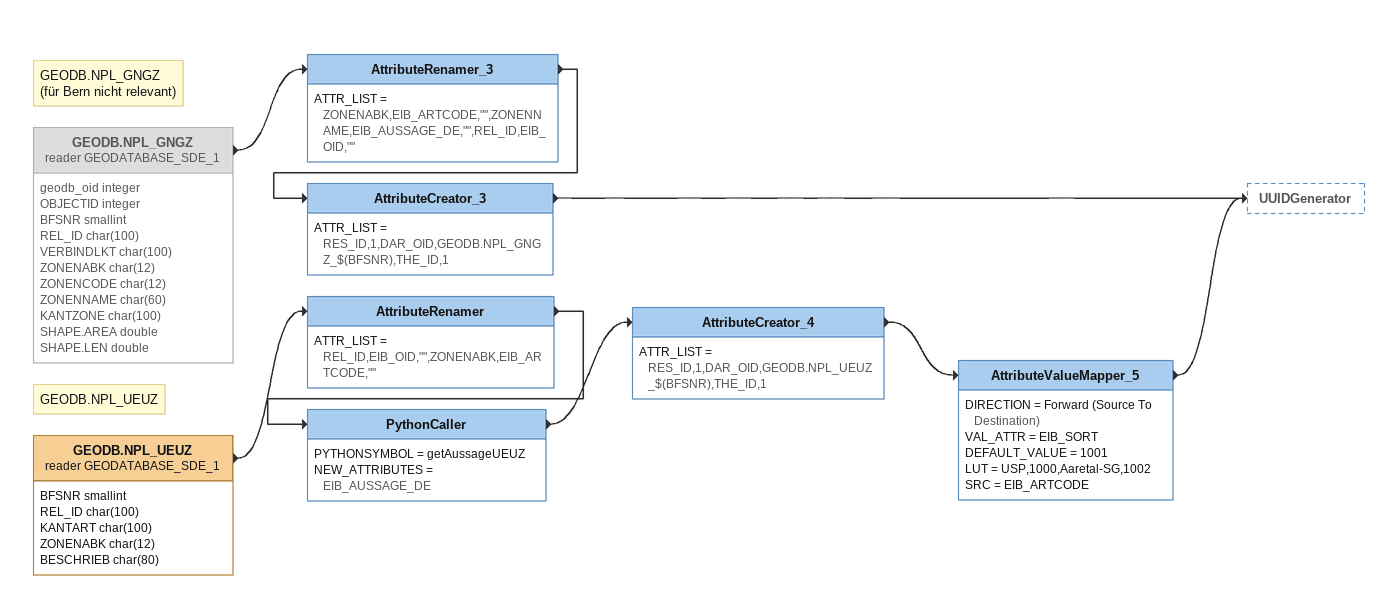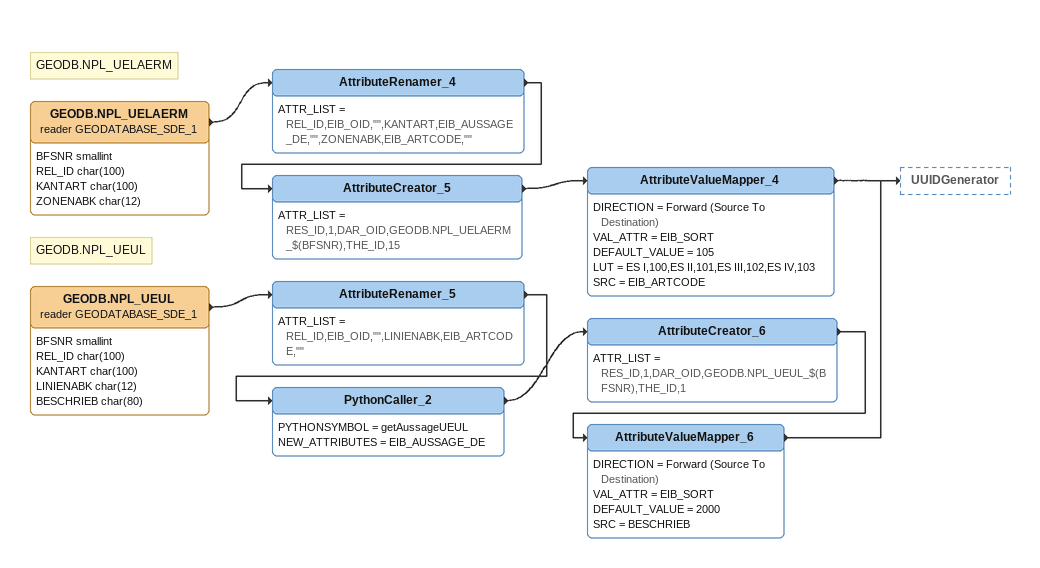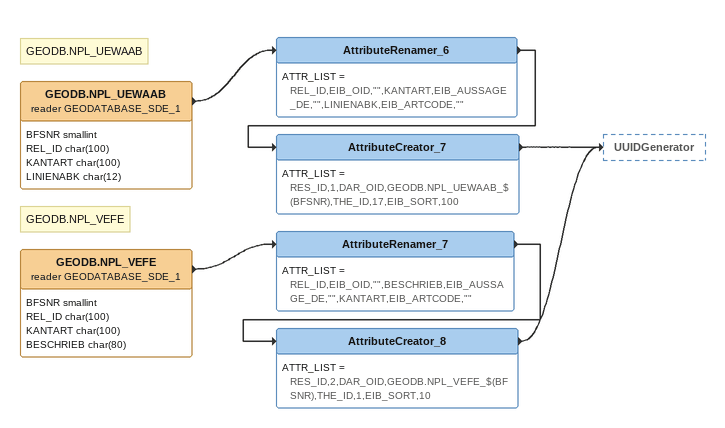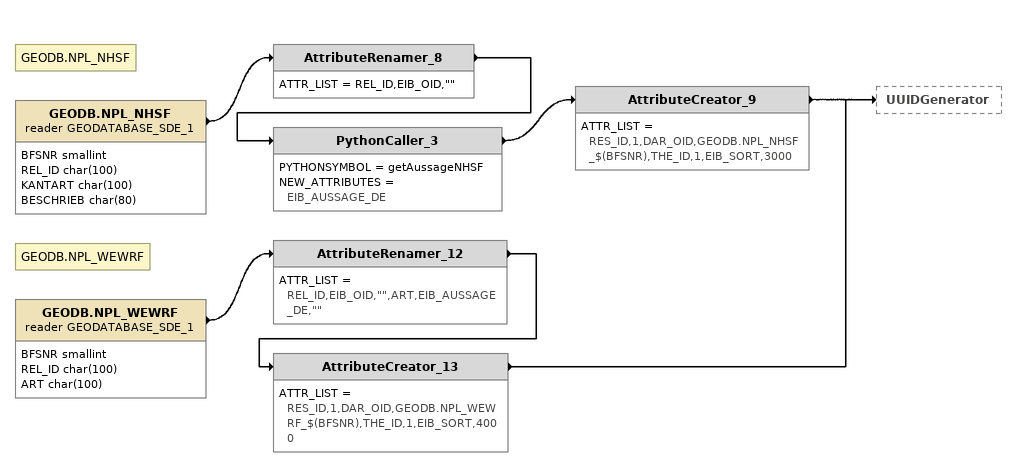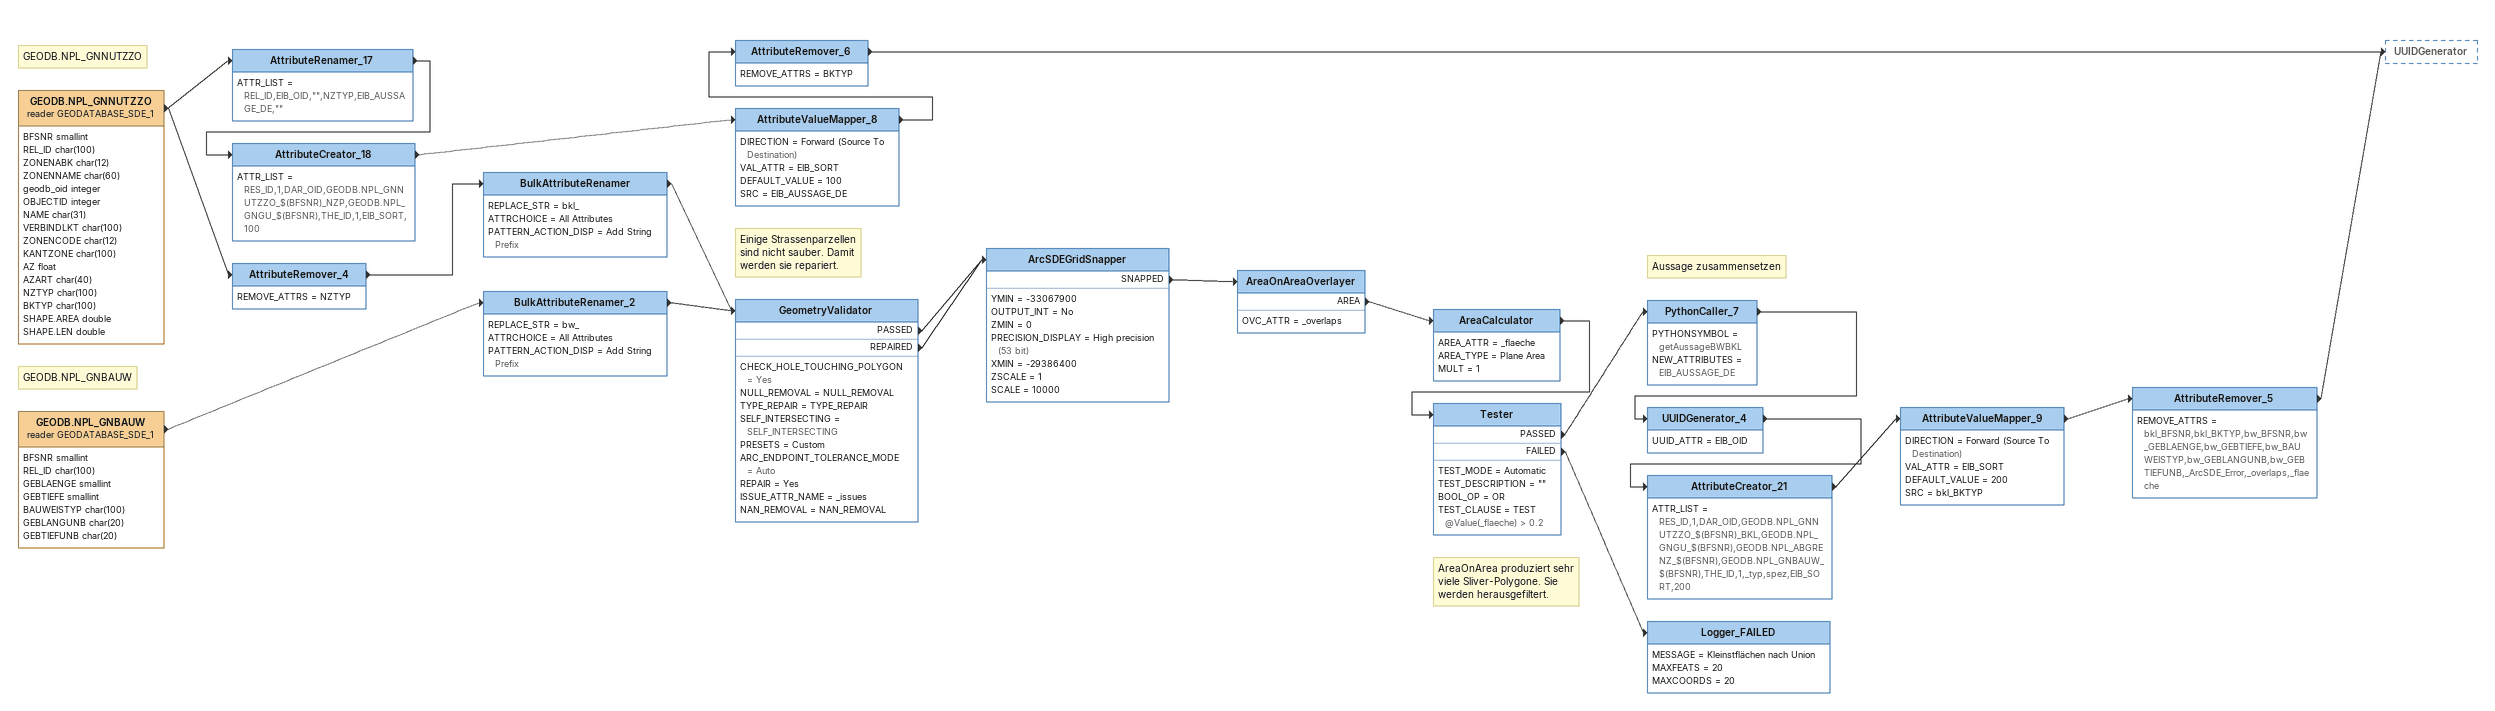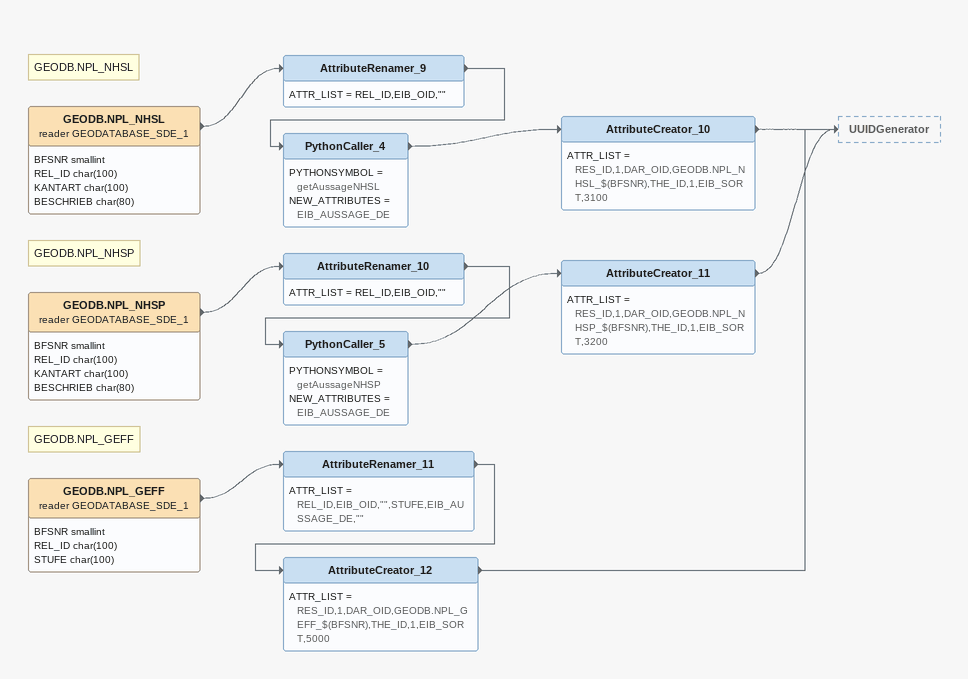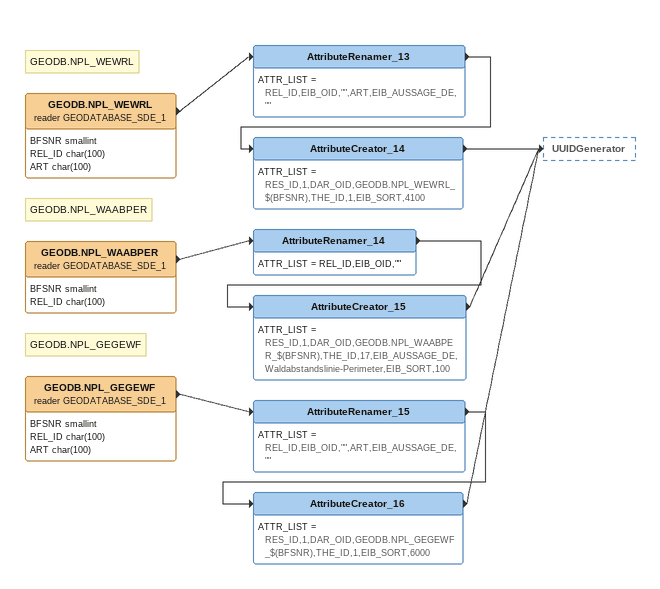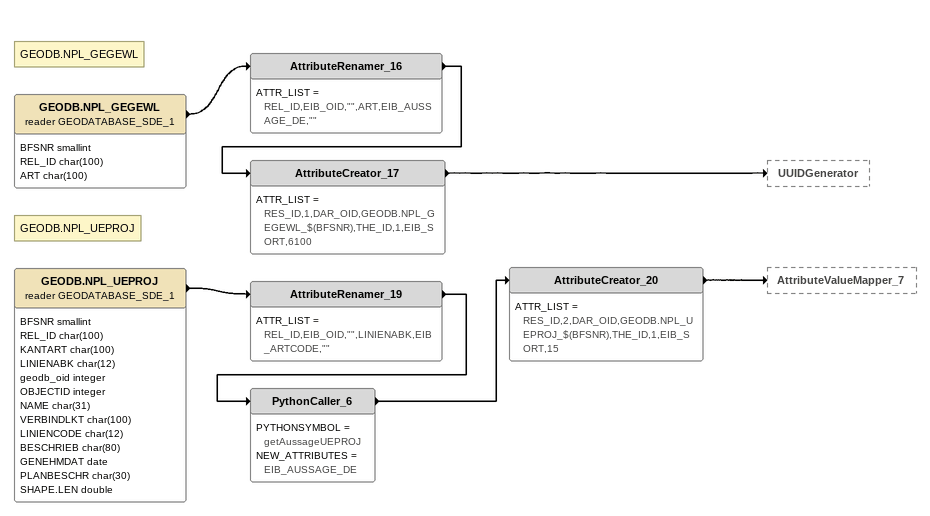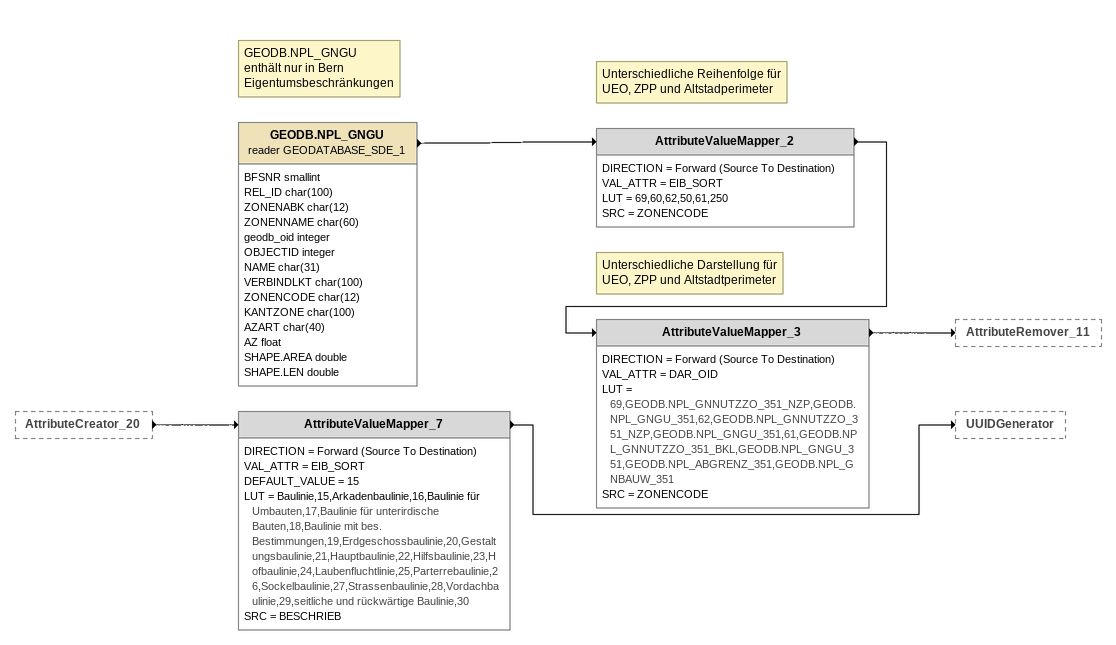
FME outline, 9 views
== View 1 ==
Note: GEODB.NPL_GNGZ / (für Bern nicht relevant)
GEODB.NPL_GNGZ (reader GEODATABASE_SDE_1) [off]
    attributes: geodb_oid integer, OBJECTID integer, BFSNR smallint, REL_ID char(100), VERBINDLKT char(100), ZONENABK char(12), ZONENCODE char(12), ZONENNAME char(60), KANTZONE char(100), SHAPE.AREA double, SHAPE.LEN double
    -> AttributeRenamer_3
AttributeRenamer_3
    ATTR_LIST = ZONENABK,EIB_ARTCODE,"",ZONENNAME,EIB_AUSSAGE_DE,"",REL_ID,EIB_OID,""
    -> AttributeCreator_3
AttributeCreator_3
    ATTR_LIST = RES_ID,1,DAR_OID,GEODB.NPL_GNGZ_$(BFSNR),THE_ID,1
    -> UUIDGenerator
Note: GEODB.NPL_UEUZ
GEODB.NPL_UEUZ (reader GEODATABASE_SDE_1)
    attributes: BFSNR smallint, REL_ID char(100), KANTART char(100), ZONENABK char(12), BESCHRIEB char(80)
    -> AttributeRenamer
AttributeRenamer
    ATTR_LIST = REL_ID,EIB_OID,"",ZONENABK,EIB_ARTCODE,""
    -> PythonCaller
PythonCaller
    PYTHONSYMBOL = getAussageUEUZ
    NEW_ATTRIBUTES = EIB_AUSSAGE_DE
    -> AttributeCreator_4
AttributeCreator_4
    ATTR_LIST = RES_ID,1,DAR_OID,GEODB.NPL_UEUZ_$(BFSNR),THE_ID,1
    -> AttributeValueMapper_5
AttributeValueMapper_5
    DIRECTION = Forward (Source To Destination)
    VAL_ATTR = EIB_SORT
    DEFAULT_VALUE = 1001
    LUT = USP,1000,Aaretal-SG,1002
    SRC = EIB_ARTCODE
    -> UUIDGenerator

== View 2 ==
Note: GEODB.NPL_UELAERM
GEODB.NPL_UELAERM (reader GEODATABASE_SDE_1)
    attributes: BFSNR smallint, REL_ID char(100), KANTART char(100), ZONENABK char(12)
    -> AttributeRenamer_4
AttributeRenamer_4
    ATTR_LIST = REL_ID,EIB_OID,"",KANTART,EIB_AUSSAGE_DE,"",ZONENABK,EIB_ARTCODE,""
    -> AttributeCreator_5
AttributeCreator_5
    ATTR_LIST = RES_ID,1,DAR_OID,GEODB.NPL_UELAERM_$(BFSNR),THE_ID,15
    -> AttributeValueMapper_4
AttributeValueMapper_4
    DIRECTION = Forward (Source To Destination)
    VAL_ATTR = EIB_SORT
    DEFAULT_VALUE = 105
    LUT = ES I,100,ES II,101,ES III,102,ES IV,103
    SRC = EIB_ARTCODE
    -> UUIDGenerator
Note: GEODB.NPL_UEUL
GEODB.NPL_UEUL (reader GEODATABASE_SDE_1)
    attributes: BFSNR smallint, REL_ID char(100), KANTART char(100), LINIENABK char(12), BESCHRIEB char(80)
    -> AttributeRenamer_5
AttributeRenamer_5
    ATTR_LIST = REL_ID,EIB_OID,"",LINIENABK,EIB_ARTCODE,""
    -> PythonCaller_2
PythonCaller_2
    PYTHONSYMBOL = getAussageUEUL
    NEW_ATTRIBUTES = EIB_AUSSAGE_DE
    -> AttributeCreator_6
AttributeCreator_6
    ATTR_LIST = RES_ID,1,DAR_OID,GEODB.NPL_UEUL_$(BFSNR),THE_ID,1
    -> AttributeValueMapper_6
AttributeValueMapper_6
    DIRECTION = Forward (Source To Destination)
    VAL_ATTR = EIB_SORT
    DEFAULT_VALUE = 2000
    SRC = BESCHRIEB
    -> UUIDGenerator

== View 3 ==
Note: GEODB.NPL_UEWAAB
GEODB.NPL_UEWAAB (reader GEODATABASE_SDE_1)
    attributes: BFSNR smallint, REL_ID char(100), KANTART char(100), LINIENABK char(12)
    -> AttributeRenamer_6
AttributeRenamer_6
    ATTR_LIST = REL_ID,EIB_OID,"",KANTART,EIB_AUSSAGE_DE,"",LINIENABK,EIB_ARTCODE,""
    -> AttributeCreator_7
AttributeCreator_7
    ATTR_LIST = RES_ID,1,DAR_OID,GEODB.NPL_UEWAAB_$(BFSNR),THE_ID,17,EIB_SORT,100
    -> UUIDGenerator
Note: GEODB.NPL_VEFE
GEODB.NPL_VEFE (reader GEODATABASE_SDE_1)
    attributes: BFSNR smallint, REL_ID char(100), KANTART char(100), BESCHRIEB char(80)
    -> AttributeRenamer_7
AttributeRenamer_7
    ATTR_LIST = REL_ID,EIB_OID,"",BESCHRIEB,EIB_AUSSAGE_DE,"",KANTART,EIB_ARTCODE,""
    -> AttributeCreator_8
AttributeCreator_8
    ATTR_LIST = RES_ID,2,DAR_OID,GEODB.NPL_VEFE_$(BFSNR),THE_ID,1,EIB_SORT,10
    -> UUIDGenerator

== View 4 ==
Note: GEODB.NPL_NHSF
GEODB.NPL_NHSF (reader GEODATABASE_SDE_1)
    attributes: BFSNR smallint, REL_ID char(100), KANTART char(100), BESCHRIEB char(80)
    -> AttributeRenamer_8
AttributeRenamer_8
    ATTR_LIST = REL_ID,EIB_OID,""
    -> PythonCaller_3
PythonCaller_3
    PYTHONSYMBOL = getAussageNHSF
    NEW_ATTRIBUTES = EIB_AUSSAGE_DE
    -> AttributeCreator_9
AttributeCreator_9
    ATTR_LIST = RES_ID,1,DAR_OID,GEODB.NPL_NHSF_$(BFSNR),THE_ID,1,EIB_SORT,3000
    -> UUIDGenerator
Note: GEODB.NPL_WEWRF
GEODB.NPL_WEWRF (reader GEODATABASE_SDE_1)
    attributes: BFSNR smallint, REL_ID char(100), ART char(100)
    -> AttributeRenamer_12
AttributeRenamer_12
    ATTR_LIST = REL_ID,EIB_OID,"",ART,EIB_AUSSAGE_DE,""
    -> AttributeCreator_13
AttributeCreator_13
    ATTR_LIST = RES_ID,1,DAR_OID,GEODB.NPL_WEWRF_$(BFSNR),THE_ID,1,EIB_SORT,4000
    -> UUIDGenerator

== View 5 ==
Note: GEODB.NPL_GNNUTZZO
GEODB.NPL_GNNUTZZO (reader GEODATABASE_SDE_1)
    attributes: BFSNR smallint, REL_ID char(100), ZONENABK char(12), ZONENNAME char(60), geodb_oid integer, OBJECTID integer, NAME char(31), VERBINDLKT char(100), ZONENCODE char(12), KANTZONE char(100), AZ float, AZART char(40), NZTYP char(100), BKTYP char(100), SHAPE.AREA double, SHAPE.LEN double
    -> AttributeRenamer_17
    -> AttributeRemover_4
AttributeRenamer_17
    ATTR_LIST = REL_ID,EIB_OID,"",NZTYP,EIB_AUSSAGE_DE,""
    -> AttributeCreator_18
AttributeCreator_18
    ATTR_LIST = RES_ID,1,DAR_OID,GEODB.NPL_GNNUTZZO_$(BFSNR)_NZP,GEODB.NPL_GNGU_$(BFSNR),THE_ID,1,EIB_SORT,100
    -> AttributeValueMapper_8
AttributeValueMapper_8
    DIRECTION = Forward (Source To Destination)
    VAL_ATTR = EIB_SORT
    DEFAULT_VALUE = 100
    SRC = EIB_AUSSAGE_DE
    -> AttributeRemover_6
AttributeRemover_6
    REMOVE_ATTRS = BKTYP
    -> UUIDGenerator
AttributeRemover_4
    REMOVE_ATTRS = NZTYP
    -> BulkAttributeRenamer
BulkAttributeRenamer
    REPLACE_STR = bkl_
    ATTRCHOICE = All Attributes
    PATTERN_ACTION_DISP = Add String Prefix
    -> GeometryValidator
Note: GEODB.NPL_GNBAUW
GEODB.NPL_GNBAUW (reader GEODATABASE_SDE_1)
    attributes: BFSNR smallint, REL_ID char(100), GEBLAENGE smallint, GEBTIEFE smallint, BAUWEISTYP char(100), GEBLANGUNB char(20), GEBTIEFUNB char(20)
    -> BulkAttributeRenamer_2
BulkAttributeRenamer_2
    REPLACE_STR = bw_
    ATTRCHOICE = All Attributes
    PATTERN_ACTION_DISP = Add String Prefix
    -> GeometryValidator
Note: Einige Strassenparzellen / sind nicht sauber. Damit / werden sie repariert.
GeometryValidator
    CHECK_HOLE_TOUCHING_POLYGON = Yes
    NULL_REMOVAL = NULL_REMOVAL
    TYPE_REPAIR = TYPE_REPAIR
    SELF_INTERSECTING = SELF_INTERSECTING
    PRESETS = Custom
    ARC_ENDPOINT_TOLERANCE_MODE = Auto
    REPAIR = Yes
    ISSUE_ATTR_NAME = _issues
    NAN_REMOVAL = NAN_REMOVAL
    PASSED -> ArcSDEGridSnapper
    REPAIRED -> ArcSDEGridSnapper
ArcSDEGridSnapper
    YMIN = -33067900
    OUTPUT_INT = No
    ZMIN = 0
    PRECISION_DISPLAY = High precision (53 bit)
    XMIN = -29386400
    ZSCALE = 1
    SCALE = 10000
    SNAPPED -> AreaOnAreaOverlayer
AreaOnAreaOverlayer
    OVC_ATTR = _overlaps
    AREA -> AreaCalculator
AreaCalculator
    AREA_ATTR = _flaeche
    AREA_TYPE = Plane Area
    MULT = 1
    -> Tester
Note: AreaOnArea produziert sehr / viele Sliver-Polygone. Sie / werden herausgefiltert.
Tester
    TEST_MODE = Automatic
    TEST_DESCRIPTION = ""
    BOOL_OP = OR
    TEST_CLAUSE = TEST @Value(_flaeche) > 0.2
    PASSED -> PythonCaller_7
    FAILED -> Logger_FAILED
Note: Aussage zusammensetzen
PythonCaller_7
    PYTHONSYMBOL = getAussageBWBKL
    NEW_ATTRIBUTES = EIB_AUSSAGE_DE
    -> UUIDGenerator_4
UUIDGenerator_4
    UUID_ATTR = EIB_OID
    -> AttributeCreator_21
AttributeCreator_21
    ATTR_LIST = RES_ID,1,DAR_OID,GEODB.NPL_GNNUTZZO_$(BFSNR)_BKL,GEODB.NPL_GNGU_$(BFSNR),GEODB.NPL_ABGRENZ_$(BFSNR),GEODB.NPL_GNBAUW_$(BFSNR),THE_ID,1,_typ,spez,EIB_SORT,200
    -> AttributeValueMapper_9
AttributeValueMapper_9
    DIRECTION = Forward (Source To Destination)
    VAL_ATTR = EIB_SORT
    DEFAULT_VALUE = 200
    SRC = bkl_BKTYP
    -> AttributeRemover_5
AttributeRemover_5
    REMOVE_ATTRS = bkl_BFSNR,bkl_BKTYP,bw_BFSNR,bw_GEBLAENGE,bw_GEBTIEFE,bw_BAUWEISTYP,bw_GEBLANGUNB,bw_GEBTIEFUNB,_ArcSDE_Error,_overlaps,_flaeche
    -> UUIDGenerator
Logger_FAILED
    MESSAGE = Kleinstflächen nach Union
    MAXFEATS = 20
    MAXCOORDS = 20

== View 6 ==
Note: GEODB.NPL_NHSL
GEODB.NPL_NHSL (reader GEODATABASE_SDE_1)
    attributes: BFSNR smallint, REL_ID char(100), KANTART char(100), BESCHRIEB char(80)
    -> AttributeRenamer_9
AttributeRenamer_9
    ATTR_LIST = REL_ID,EIB_OID,""
    -> PythonCaller_4
PythonCaller_4
    PYTHONSYMBOL = getAussageNHSL
    NEW_ATTRIBUTES = EIB_AUSSAGE_DE
    -> AttributeCreator_10
AttributeCreator_10
    ATTR_LIST = RES_ID,1,DAR_OID,GEODB.NPL_NHSL_$(BFSNR),THE_ID,1,EIB_SORT,3100
    -> UUIDGenerator
Note: GEODB.NPL_NHSP
GEODB.NPL_NHSP (reader GEODATABASE_SDE_1)
    attributes: BFSNR smallint, REL_ID char(100), KANTART char(100), BESCHRIEB char(80)
    -> AttributeRenamer_10
AttributeRenamer_10
    ATTR_LIST = REL_ID,EIB_OID,""
    -> PythonCaller_5
PythonCaller_5
    PYTHONSYMBOL = getAussageNHSP
    NEW_ATTRIBUTES = EIB_AUSSAGE_DE
    -> AttributeCreator_11
AttributeCreator_11
    ATTR_LIST = RES_ID,1,DAR_OID,GEODB.NPL_NHSP_$(BFSNR),THE_ID,1,EIB_SORT,3200
    -> UUIDGenerator
Note: GEODB.NPL_GEFF
GEODB.NPL_GEFF (reader GEODATABASE_SDE_1)
    attributes: BFSNR smallint, REL_ID char(100), STUFE char(100)
    -> AttributeRenamer_11
AttributeRenamer_11
    ATTR_LIST = REL_ID,EIB_OID,"",STUFE,EIB_AUSSAGE_DE,""
    -> AttributeCreator_12
AttributeCreator_12
    ATTR_LIST = RES_ID,1,DAR_OID,GEODB.NPL_GEFF_$(BFSNR),THE_ID,1,EIB_SORT,5000
    -> UUIDGenerator

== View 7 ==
Note: GEODB.NPL_WEWRL
GEODB.NPL_WEWRL (reader GEODATABASE_SDE_1)
    attributes: BFSNR smallint, REL_ID char(100), ART char(100)
    -> AttributeRenamer_13
AttributeRenamer_13
    ATTR_LIST = REL_ID,EIB_OID,"",ART,EIB_AUSSAGE_DE,""
    -> AttributeCreator_14
AttributeCreator_14
    ATTR_LIST = RES_ID,1,DAR_OID,GEODB.NPL_WEWRL_$(BFSNR),THE_ID,1,EIB_SORT,4100
    -> UUIDGenerator
Note: GEODB.NPL_WAABPER
GEODB.NPL_WAABPER (reader GEODATABASE_SDE_1)
    attributes: BFSNR smallint, REL_ID char(100)
    -> AttributeRenamer_14
AttributeRenamer_14
    ATTR_LIST = REL_ID,EIB_OID,""
    -> AttributeCreator_15
AttributeCreator_15
    ATTR_LIST = RES_ID,1,DAR_OID,GEODB.NPL_WAABPER_$(BFSNR),THE_ID,17,EIB_AUSSAGE_DE,Waldabstandslinie-Perimeter,EIB_SORT,100
    -> UUIDGenerator
Note: GEODB.NPL_GEGEWF
GEODB.NPL_GEGEWF (reader GEODATABASE_SDE_1)
    attributes: BFSNR smallint, REL_ID char(100), ART char(100)
    -> AttributeRenamer_15
AttributeRenamer_15
    ATTR_LIST = REL_ID,EIB_OID,"",ART,EIB_AUSSAGE_DE,""
    -> AttributeCreator_16
AttributeCreator_16
    ATTR_LIST = RES_ID,1,DAR_OID,GEODB.NPL_GEGEWF_$(BFSNR),THE_ID,1,EIB_SORT,6000
    -> UUIDGenerator

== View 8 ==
Note: GEODB.NPL_GEGEWL
GEODB.NPL_GEGEWL (reader GEODATABASE_SDE_1)
    attributes: BFSNR smallint, REL_ID char(100), ART char(100)
    -> AttributeRenamer_16
AttributeRenamer_16
    ATTR_LIST = REL_ID,EIB_OID,"",ART,EIB_AUSSAGE_DE,""
    -> AttributeCreator_17
AttributeCreator_17
    ATTR_LIST = RES_ID,1,DAR_OID,GEODB.NPL_GEGEWL_$(BFSNR),THE_ID,1,EIB_SORT,6100
    -> UUIDGenerator
Note: GEODB.NPL_UEPROJ
GEODB.NPL_UEPROJ (reader GEODATABASE_SDE_1)
    attributes: BFSNR smallint, REL_ID char(100), KANTART char(100), LINIENABK char(12), geodb_oid integer, OBJECTID integer, NAME char(31), VERBINDLKT char(100), LINIENCODE char(12), BESCHRIEB char(80), GENEHMDAT date, PLANBESCHR char(30), SHAPE.LEN double
    -> AttributeRenamer_19
AttributeRenamer_19
    ATTR_LIST = REL_ID,EIB_OID,"",LINIENABK,EIB_ARTCODE,""
    -> PythonCaller_6
PythonCaller_6
    PYTHONSYMBOL = getAussageUEPROJ
    NEW_ATTRIBUTES = EIB_AUSSAGE_DE
    -> AttributeCreator_20
AttributeCreator_20
    ATTR_LIST = RES_ID,2,DAR_OID,GEODB.NPL_UEPROJ_$(BFSNR),THE_ID,1,EIB_SORT,15
    -> AttributeValueMapper_7

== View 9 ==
AttributeCreator_20 [outside]
    -> AttributeValueMapper_7
AttributeValueMapper_7
    DIRECTION = Forward (Source To Destination)
    VAL_ATTR = EIB_SORT
    DEFAULT_VALUE = 15
    LUT = Baulinie,15,Arkadenbaulinie,16,Baulinie für Umbauten,17,Baulinie für unterirdische Bauten,18,Baulinie mit bes. Bestimmungen,19,Erdgeschossbaulinie,20,Gestaltungsbaulinie,21,Hauptbaulinie,22,Hilfsbaulinie,23,Hofbaulinie,24,Laubenfluchtlinie,25,Parterrebaulinie,26,Sockelbaulinie,27,Strassenbaulinie,28,Vordachbaulinie,29,seitliche und rückwärtige Baulinie,30
    SRC = BESCHRIEB
    -> UUIDGenerator
Note: GEODB.NPL_GNGU / enthält nur in Bern / Eigentumsbeschränkungen
GEODB.NPL_GNGU (reader GEODATABASE_SDE_1)
    attributes: BFSNR smallint, REL_ID char(100), ZONENABK char(12), ZONENNAME char(60), geodb_oid integer, OBJECTID integer, NAME char(31), VERBINDLKT char(100), ZONENCODE char(12), KANTZONE char(100), AZART char(40), AZ float, SHAPE.AREA double, SHAPE.LEN double
    -> AttributeValueMapper_2
Note: Unterschiedliche Reihenfolge für / UEO, ZPP und Altstadperimeter
AttributeValueMapper_2
    DIRECTION = Forward (Source To Destination)
    VAL_ATTR = EIB_SORT
    LUT = 69,60,62,50,61,250
    SRC = ZONENCODE
    -> AttributeValueMapper_3
Note: Unterschiedliche Darstellung für / UEO, ZPP und Altstadtperimeter
AttributeValueMapper_3
    DIRECTION = Forward (Source To Destination)
    VAL_ATTR = DAR_OID
    LUT = 69,GEODB.NPL_GNNUTZZO_351_NZP,GEODB.NPL_GNGU_351,62,GEODB.NPL_GNNUTZZO_351_NZP,GEODB.NPL_GNGU_351,61,GEODB.NPL_GNNUTZZO_351_BKL,GEODB.NPL_GNGU_351,GEODB.NPL_ABGRENZ_351,GEODB.NPL_GNBAUW_351
    SRC = ZONENCODE
    -> AttributeRemover_11
